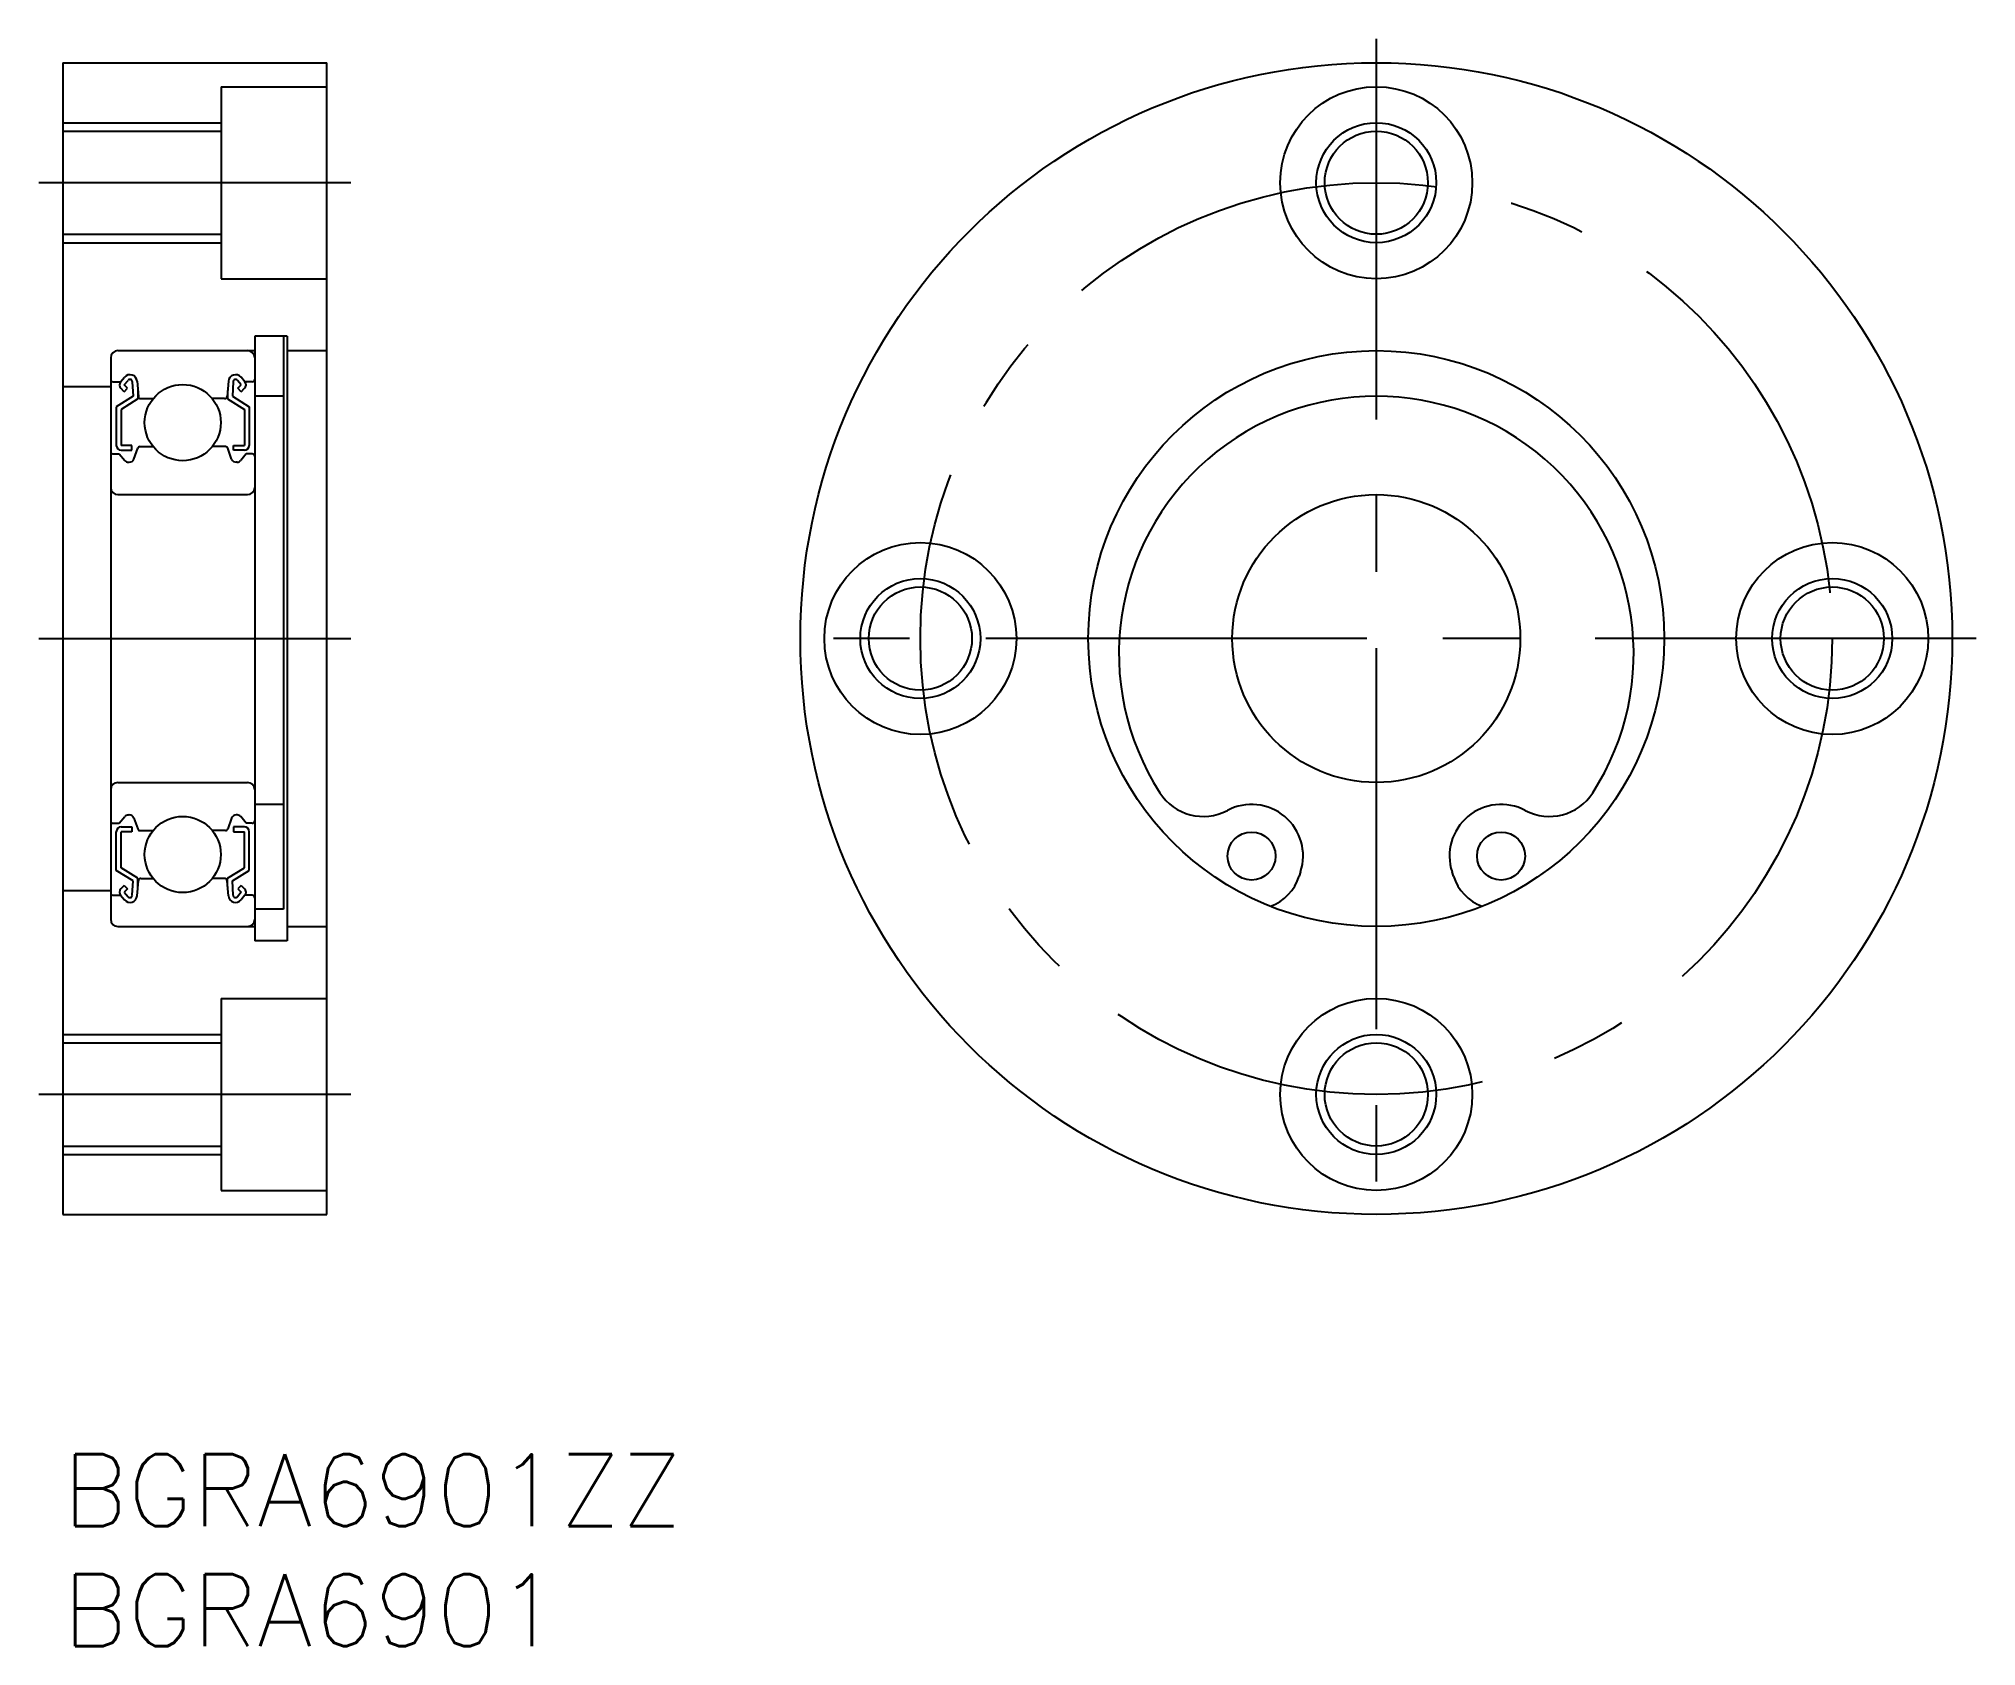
# Model space of a CAD drawing. Extents: x -1 to 79.7, y -8 to 59.
import ezdxf

# ---------------------------------------------------------------- set-up
doc = ezdxf.new("R2010")
doc.units = 0
doc.header["$LTSCALE"] = 0.5
doc.linetypes.add('CENTER', pattern=[50.8, 31.75, -6.35, 6.35, -6.35])
for name, color, linetype in [('MSM_CENTER', 1, 'CENTER'), ('MSM_CONTINUOUS', 7, 'CONTINUOUS'), ('MSM_NARROW', 5, 'CONTINUOUS'), ('MSM_PART_NUMBER', 7, 'CONTINUOUS')]:
    doc.layers.add(name, color=color, linetype=linetype)
doc.styles.get("Standard").update_dxf_attribs({"font": 'txt.shx', "height": 3, "bigfont": 'bigfont.shx'})

# ---------------------------------------------------------------- blocks, each defined once
blk = doc.blocks.new('*U4')
at = {"layer": 'MSM_PART_NUMBER'}
blk.add_text('BGRA6901ZZ', height=3, dxfattribs=at).set_placement((0, -3))
blk = doc.blocks.new('*U5')
at = {"layer": 'MSM_PART_NUMBER'}
blk.add_text('BGRA6901', height=3, dxfattribs=at).set_placement((0, -8))

msp = doc.modelspace()

# ---------------------------------------------------------------- linework, layer by layer
at = {"layer": 'MSM_CENTER'}
for p, q in [((54.737, 59), (54.737, 9)), ((12, 53), (-1, 53)), ((-1, 34), (12, 34)), ((79.737, 34), (29.737, 34)), ((12, 15), (-1, 15))]:
    msp.add_line(p, q, dxfattribs=at)
msp.add_circle((54.737, 34), 19, dxfattribs=at)
at = {"layer": 'MSM_CONTINUOUS'}
for p, q in [((0, 58), (0, 10)), ((0, 58), (11, 58)), ((11, 10), (11, 58)), ((6.6, 57), (6.6, 49)), ((6.6, 57), (11, 57)), ((0, 55.15), (6.6, 55.15)), ((0, 50.85), (6.6, 50.85)), ((0.15, 50.85), (0.15, 50.85)), ((6.6, 49), (11, 49)), ((9.35, 46.6, 0.5), (8, 46.6, 0.5)), ((8, 46.6), (8, 21.4)), ((9.2, 46.6), (9.2, 22.715)), ((9.35, 46.6), (9.35, 21.4)), ((2, 45.7), (2, 22.3)), ((2.3, 46), (8, 46)), ((9.35, 46), (11, 46)), ((0, 44.5), (2, 44.5)), ((2.1, 44.7), (2.41, 44.7)), ((2.41, 44.7), (2.57, 44.89)), ((2.563, 44.289), (2.422, 44.43)), ((2.563, 44.571), (2.723, 44.761)), ((2.705, 44.43), (2.563, 44.571)), ((2.563, 44.289), (2.705, 44.43)), ((2.899, 44.702), (2.932, 44.098)), ((3.098, 44.723), (3.153, 44.091)), ((6.902, 44.723), (6.847, 44.091)), ((7.101, 44.702), (7.068, 44.098)), ((7.437, 44.571), (7.277, 44.761)), ((7.295, 44.43), (7.437, 44.571)), ((7.437, 44.289), (7.295, 44.43)), ((7.59, 44.7), (7.43, 44.89)), ((7.437, 44.289), (7.578, 44.43)), ((7.9, 44.7), (7.59, 44.7)), ((2.932, 44.098), (2.232, 43.661)), ((2.232, 43.661), (2.232, 42.05)), ((3.132, 43.987), (2.432, 43.55)), ((3.132, 44.334), (3.132, 43.987)), ((3.253, 44), (3.767, 44)), ((6.747, 44), (6.233, 44)), ((6.868, 44.334), (6.868, 43.987)), ((6.868, 43.987), (7.568, 43.55)), ((7.068, 44.098), (7.768, 43.661)), ((7.768, 43.661), (7.768, 42.05)), ((9.2, 44.1, 0.5), (8, 44.1, 0.5)), ((2.432, 43.55), (2.432, 42.05)), ((7.568, 43.55), (7.568, 42.05)), ((2.882, 42.05), (2.432, 42.05)), ((2.882, 41.85), (2.882, 42.05)), ((3.219, 42), (3.767, 42)), ((6.781, 42), (6.233, 42)), ((7.118, 41.85), (7.118, 42.05)), ((7.118, 42.05), (7.568, 42.05)), ((2.1, 41.7), (2.35, 41.7)), ((2.35, 41.7), (2.584, 41.421)), ((2.432, 41.85), (2.882, 41.85)), ((2.737, 41.35), (2.773, 41.35)), ((2.961, 41.482), (3.125, 41.934)), ((7.039, 41.482), (6.875, 41.934)), ((7.568, 41.85), (7.118, 41.85)), ((7.263, 41.35), (7.227, 41.35)), ((7.65, 41.7), (7.416, 41.421)), ((7.9, 41.7), (7.65, 41.7)), ((2.3, 40), (7.7, 40)), ((2.3, 28), (7.7, 28)), ((2.737, 26.65), (2.773, 26.65)), ((7.263, 26.65), (7.227, 26.65)), ((9.2, 27.086, 0.5), (8, 27.086, 0.5)), ((2.1, 26.3), (2.35, 26.3)), ((2.232, 24.339), (2.232, 25.95)), ((2.35, 26.3), (2.584, 26.579)), ((2.432, 26.15), (2.882, 26.15)), ((2.432, 24.45), (2.432, 25.95)), ((2.882, 25.95), (2.432, 25.95)), ((2.544, 26.15), (2.544, 26.15)), ((2.882, 26.15), (2.882, 25.95)), ((2.961, 26.518), (3.125, 26.066)), ((3.219, 26), (3.767, 26)), ((6.781, 26), (6.233, 26)), ((7.039, 26.518), (6.875, 26.066)), ((7.568, 26.15), (7.118, 26.15)), ((7.118, 26.15), (7.118, 25.95)), ((7.118, 25.95), (7.568, 25.95)), ((7.65, 26.3), (7.416, 26.579)), ((7.568, 24.45), (7.568, 25.95)), ((7.9, 26.3), (7.65, 26.3)), ((7.768, 24.339), (7.768, 25.95)), ((2.932, 23.902), (2.232, 24.339)), ((3.132, 24.013), (2.432, 24.45)), ((6.868, 24.013), (7.568, 24.45)), ((7.068, 23.902), (7.768, 24.339)), ((51.582, 24.272), (51.526, 24.098)), ((57.949, 24.098), (57.892, 24.272)), ((0, 23.5), (2, 23.5)), ((2.563, 23.711), (2.422, 23.57)), ((2.563, 23.711), (2.705, 23.57)), ((2.705, 23.57), (2.563, 23.429)), ((2.563, 23.429), (2.723, 23.239)), ((2.899, 23.298), (2.932, 23.902)), ((3.098, 23.277), (3.153, 23.909)), ((3.132, 23.666), (3.132, 24.013)), ((3.253, 24), (3.767, 24)), ((6.747, 24), (6.233, 24)), ((6.902, 23.277), (6.847, 23.909)), ((6.868, 23.666), (6.868, 24.013)), ((7.101, 23.298), (7.068, 23.902)), ((7.437, 23.429), (7.277, 23.239)), ((7.437, 23.711), (7.295, 23.57)), ((7.295, 23.57), (7.437, 23.429)), ((7.437, 23.711), (7.578, 23.57)), ((2.1, 23.3), (2.41, 23.3)), ((2.41, 23.3), (2.57, 23.11)), ((7.59, 23.3), (7.43, 23.11)), ((7.9, 23.3), (7.59, 23.3)), ((9.2, 22.715, 0.5), (8, 22.715, 0.5)), ((2.3, 22), (8, 22)), ((9.35, 22), (11, 22)), ((9.35, 21.4, 0.5), (8, 21.4, 0.5)), ((6.6, 19), (6.6, 11)), ((6.6, 19), (11, 19)), ((0, 17.15), (6.6, 17.15)), ((0, 12.85), (6.6, 12.85)), ((0.15, 12.85), (0.15, 12.85)), ((6.6, 11), (11, 11)), ((0, 10), (11, 10))]:
    msp.add_line(p, q, dxfattribs=at)
for centre, radius in [((54.737, 34), 24), ((54.737, 53), 4), ((54.737, 53), 2.15), ((54.737, 34), 12), ((5, 43), 1.587), ((54.737, 34), 6), ((35.737, 34), 4), ((73.737, 34), 4), ((35.737, 34), 2.15), ((73.737, 34), 2.15), ((5, 25), 1.587), ((49.537, 24.936), 1), ((59.937, 24.936), 1), ((54.737, 15), 4), ((54.737, 15), 2.15)]:
    msp.add_circle(centre, radius, dxfattribs=at)
for centre, radius, start, end in [((2.3, 45.7), 0.3, 90, 180), ((7.7, 45.7), 0.3, 0, 90), ((2.1, 44.8), 0.1, 180, 270), ((2.563, 44.572), 0.2, 139.9921, 224.99797), ((2.8, 44.697), 0.3, 4.93496, 139.9921), ((2.8, 44.697), 0.1, 3.08644, 139.96282), ((7.2, 44.697), 0.3, 40.0079, 175.06504), ((7.2, 44.697), 0.1, 40.03718, 176.91356), ((7.437, 44.572), 0.2, 315.00203, 40.0079), ((7.9, 44.8), 0.1, 270, 0), ((3.253, 44.1), 0.1, 184.93496, 269.99889), ((6.747, 44.1), 0.1, 270.00111, 355.06504), ((54.737, 33.375), 10.725, 327.24878, 212.75122), ((2.432, 42.05), 0.2, 180, 270), ((3.219, 41.9), 0.1, 89.99895, 160.05843), ((6.781, 41.9), 0.1, 19.94157, 90.00105), ((7.568, 42.05), 0.2, 270, 0), ((2.1, 41.6), 0.1, 90, 180), ((2.737, 41.55), 0.2, 219.98626, 270), ((2.773, 41.55), 0.2, 270, 340.05843), ((7.227, 41.55), 0.2, 199.94157, 270), ((7.263, 41.55), 0.2, 270, 320.01374), ((7.9, 41.6), 0.1, 0, 90), ((2.3, 40.3), 0.3, 180, 270), ((7.7, 40.3), 0.3, 270, 0), ((2.3, 27.7), 0.3, 90, 180), ((7.7, 27.7), 0.3, 0, 90), ((47.525, 28.736), 2.15, 212.75122, 297.89567), ((61.949, 28.736), 2.15, 242.10433, 327.24878), ((2.737, 26.45), 0.2, 90, 140.01374), ((2.773, 26.45), 0.2, 19.94157, 90), ((7.227, 26.45), 0.2, 90, 160.05843), ((7.263, 26.45), 0.2, 39.98626, 90), ((49.537, 24.936), 2.15, 342.03107, 117.89567), ((59.937, 24.936), 2.15, 62.10433, 197.96893), ((2.1, 26.4), 0.1, 180, 270), ((2.432, 25.95), 0.2, 90, 180), ((3.219, 26.1), 0.1, 199.94157, 270.00105), ((6.781, 26.1), 0.1, 269.99895, 340.05843), ((7.568, 25.95), 0.2, 0, 90), ((7.9, 26.4), 0.1, 270, 0), ((2.563, 23.428), 0.2, 135.00203, 220.0079), ((3.253, 23.9), 0.1, 90.00111, 175.06504), ((6.747, 23.9), 0.1, 4.93496, 89.99889), ((7.437, 23.428), 0.2, 319.9921, 44.99797), ((49.623, 24.715), 2, 290.47134, 342.03107), ((59.851, 24.715), 2, 197.96893, 249.52866), ((2.1, 23.2), 0.1, 90, 180), ((2.8, 23.303), 0.3, 220.0079, 355.06504), ((2.8, 23.303), 0.1, 220.03718, 356.91356), ((7.2, 23.303), 0.3, 184.93496, 319.9921), ((7.2, 23.303), 0.1, 183.08644, 319.96282), ((7.9, 23.2), 0.1, 0, 90), ((2.3, 22.3), 0.3, 180, 270), ((7.7, 22.3), 0.3, 270, 0)]:
    msp.add_arc(centre, radius, start, end, dxfattribs=at)
at = {"layer": 'MSM_NARROW'}
for p, q in [((0, 55.5), (6.6, 55.5)), ((0, 50.5), (6.6, 50.5)), ((0, 17.5), (6.6, 17.5)), ((0, 12.5), (6.6, 12.5))]:
    msp.add_line(p, q, dxfattribs=at)
for centre in [(54.737, 53), (35.737, 34), (73.737, 34), (54.737, 15)]:
    msp.add_circle(centre, 2.5, dxfattribs=at)

# ---------------------------------------------------------------- block references
at = {"layer": 'MSM_CONTINUOUS'}
for name in ['*U4', '*U5']:
    msp.add_blockref(name, (0, 0), dxfattribs=at)

doc.saveas('drawing.dxf')
